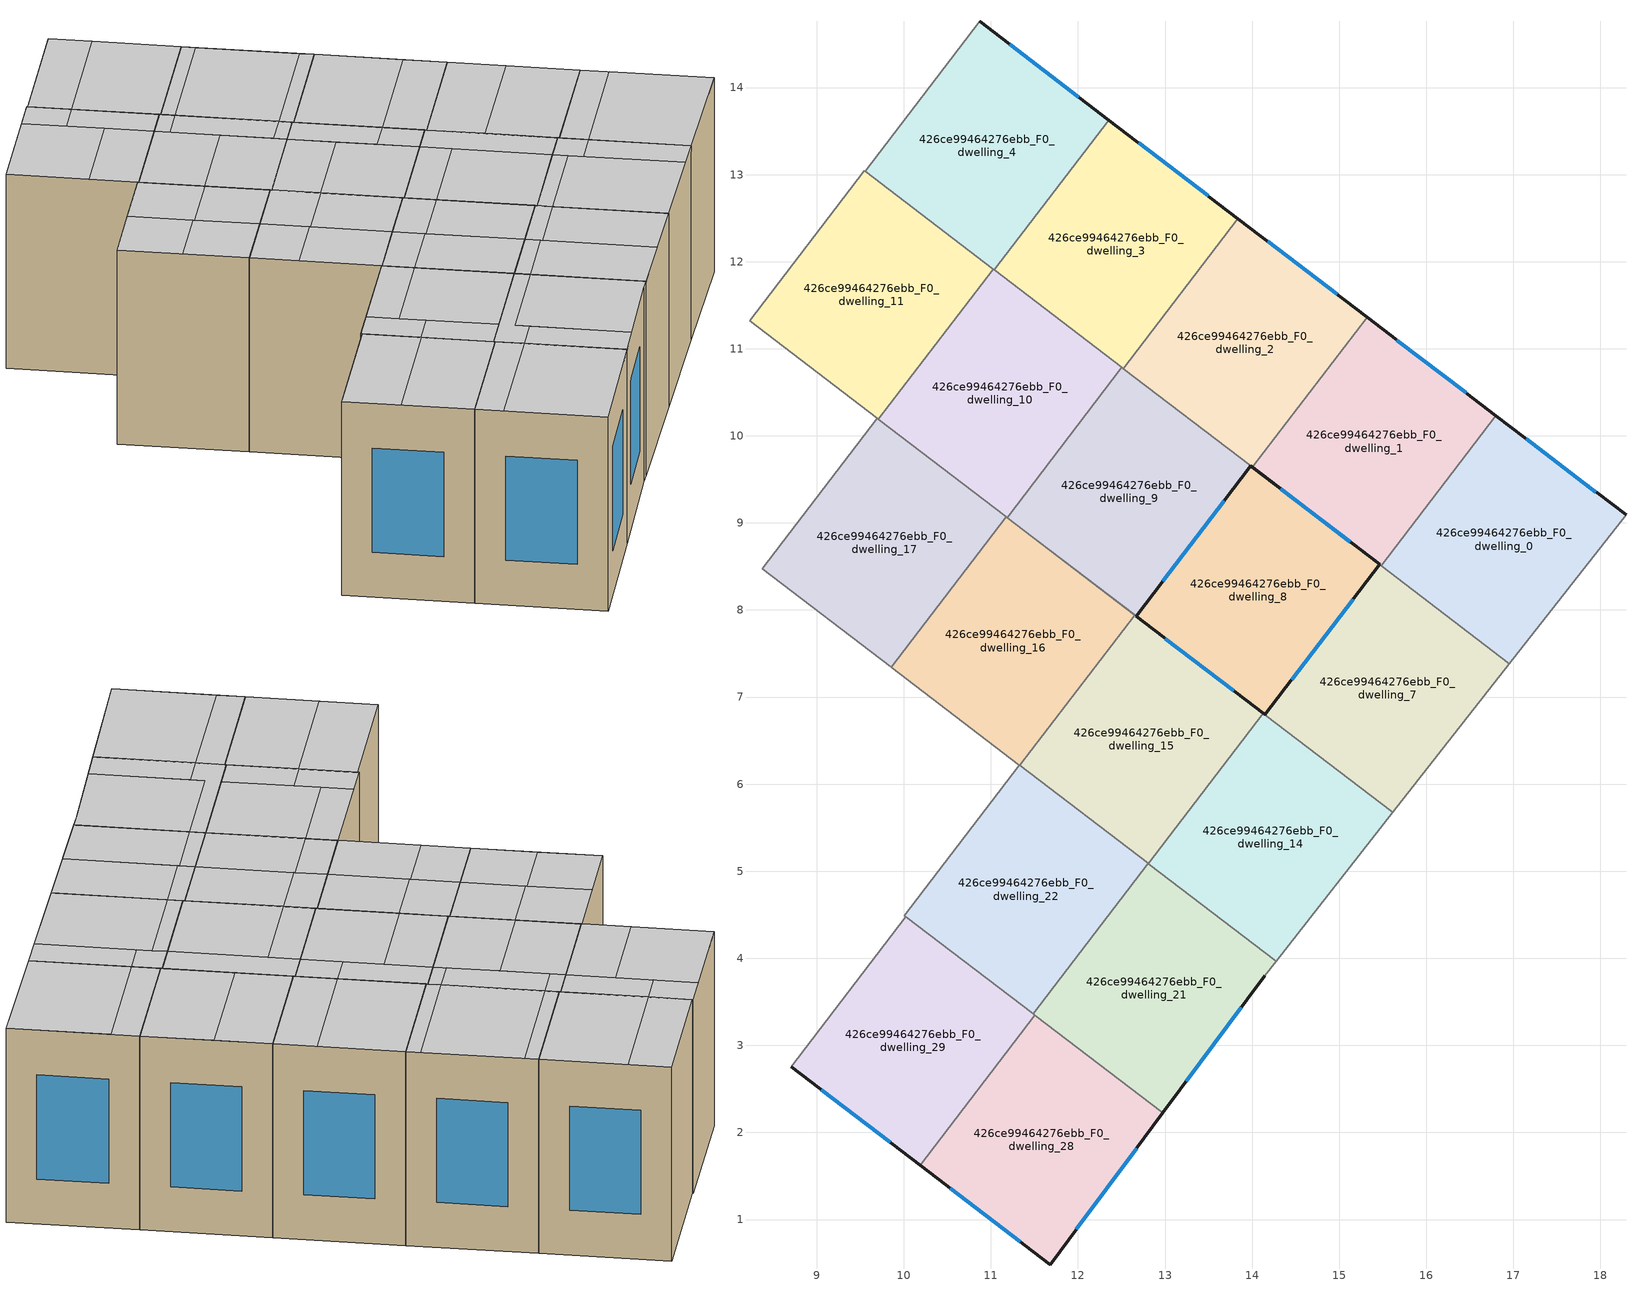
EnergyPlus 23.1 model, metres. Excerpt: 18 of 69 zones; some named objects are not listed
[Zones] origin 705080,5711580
426ce99464276ebb_F0_dwelling_0
 floor ground (EU_floor_Construction): 18.29,9.09 16.96,7.38 15.48,8.51 16.8,10.23 z0
 wall outside (EU_wall_Construction): 18.29,9.09 16.8,10.23 z0:3
 wall adiabatic (EU_wall_Construction): 16.96,7.38 18.29,9.09 z0:3
 wall to 426ce99464276ebb_F0_dwelling_1 (EU_wall_Construction): 16.8,10.23 15.48,8.51 z0:3
 wall to 426ce99464276ebb_F0_dwelling_7 (EU_wall_Construction): 15.48,8.51 16.96,7.38 z0:3
 window (EU_Window_Construction): 17.95,9.35 17.15,9.97 z0.69:2.31
 ceiling to 426ce99464276ebb_F1_dwelling_0 (EU_floor_Construction): 16.96,7.39 18.29,9.09 17.13,9.98 15.81,8.26 z3
 ceiling adiabatic (EU_roof_Construction): 18.29,9.09 16.8,10.23 15.48,8.51 15.81,8.26 17.13,9.98 z3
426ce99464276ebb_F0_dwelling_1
 floor ground (EU_floor_Construction): 16.8,10.23 15.48,8.51 14,9.64 15.32,11.36 z0
 wall outside (EU_wall_Construction): 16.8,10.23 15.32,11.36 / 14,9.64 15.46,8.52 z0:3
 wall to 426ce99464276ebb_F0_dwelling_2 (EU_wall_Construction): 15.32,11.36 14,9.64 z0:3
 wall to 426ce99464276ebb_F0_dwelling_7 (EU_wall_Construction): 15.46,8.52 15.48,8.51 z0:3
 window (EU_Window_Construction): 16.46,10.49 15.66,11.1 / 14.34,9.38 15.13,8.78 z0.69:2.31
 ceiling adiabatic (EU_roof_Construction): 15.48,8.51 16.8,10.23 15.98,10.86 14.66,9.14 z3
 ceiling to 426ce99464276ebb_F1_dwelling_2 (EU_floor_Construction): 14.66,9.14 15.98,10.86 15.32,11.36 14,9.64 z3
426ce99464276ebb_F0_dwelling_10
 floor ground (EU_floor_Construction): 12.51,10.79 11.19,9.06 9.71,10.19 11.03,11.92 z0
 wall to 426ce99464276ebb_F0_dwelling_9 (EU_wall_Construction): 11.19,9.06 12.51,10.79 z0:3
 wall to 426ce99464276ebb_F0_dwelling_11 (EU_wall_Construction): 11.03,11.92 9.71,10.19 z0:3
 wall to 426ce99464276ebb_F0_dwelling_17 (EU_wall_Construction): 9.71,10.19 11.17,9.07 z0:3
 wall to 426ce99464276ebb_F0_dwelling_3 (EU_wall_Construction): 12.51,10.79 11.04,11.91 z0:3
 wall to 426ce99464276ebb_F0_dwelling_16 (EU_wall_Construction): 11.17,9.07 11.19,9.06 z0:3
 wall to 426ce99464276ebb_F0_dwelling_4 (EU_wall_Construction): 11.04,11.91 11.03,11.92 z0:3
 ceiling to 426ce99464276ebb_F1_dwelling_12 (EU_floor_Construction): 11.19,9.06 12.18,10.35 11.43,10.92 10.44,9.63 z3
 ceiling to 426ce99464276ebb_F1_dwelling_13 (EU_floor_Construction): 10.44,9.63 11.43,10.92 10.7,11.48 9.71,10.19 z3
 ceiling to 426ce99464276ebb_F1_dwelling_4 (EU_floor_Construction): 12.03,10.47 12.35,10.9 11.2,11.78 10.87,11.35 z3
 ceiling to 426ce99464276ebb_F1_dwelling_5 (EU_floor_Construction): 10.87,11.35 11.2,11.78 11.04,11.91 11.03,11.92 10.7,11.48 z3
 ceiling to 426ce99464276ebb_F1_dwelling_3 (EU_floor_Construction): 12.18,10.35 12.5,10.78 12.35,10.9 12.03,10.47 z3
426ce99464276ebb_F0_dwelling_11
 floor ground (EU_floor_Construction): 11.03,11.92 9.71,10.19 8.23,11.32 9.55,13.05 z0
 wall to 426ce99464276ebb_F0_dwelling_12 (EU_wall_Construction): 9.55,13.05 8.23,11.32 z0:3
 wall to 426ce99464276ebb_F0_dwelling_18 (EU_wall_Construction): 8.23,11.32 9.7,10.2 z0:3
 wall to 426ce99464276ebb_F0_dwelling_4 (EU_wall_Construction): 11.03,11.92 9.56,13.04 z0:3
 wall to 426ce99464276ebb_F0_dwelling_17 (EU_wall_Construction): 9.7,10.2 9.71,10.19 z0:3
 wall to 426ce99464276ebb_F0_dwelling_5 (EU_wall_Construction): 9.56,13.04 9.55,13.05 z0:3
 ceiling adiabatic (EU_roof_Construction): 9.15,10.62 10.14,11.91 9.22,12.61 8.23,11.32 z3; 10.7,11.48 11.03,11.92 10.05,12.66 9.72,12.23 z3
 ceiling to 426ce99464276ebb_F1_dwelling_13 (EU_floor_Construction): 9.71,10.19 10.7,11.48 10.14,11.91 9.15,10.62 9.7,10.2 z3
 ceiling to 426ce99464276ebb_F1_dwelling_6 (EU_floor_Construction): 9.72,12.23 10.05,12.66 9.55,13.05 9.22,12.61 z3
426ce99464276ebb_F0_dwelling_14
 floor ground (EU_floor_Construction): 15.62,5.68 14.28,3.97 12.81,5.09 14.13,6.81 z0
 wall outside (EU_wall_Construction): 14.15,6.8 14.13,6.81 z0:3
 wall adiabatic (EU_wall_Construction): 14.28,3.97 15.62,5.68 z0:3
 wall to 426ce99464276ebb_F0_dwelling_15 (EU_wall_Construction): 14.13,6.81 12.81,5.09 z0:3
 wall to 426ce99464276ebb_F0_dwelling_21 (EU_wall_Construction): 12.81,5.09 14.28,3.97 z0:3
 wall to 426ce99464276ebb_F0_dwelling_7 (EU_wall_Construction): 15.62,5.68 14.15,6.8 z0:3
 ceiling to 426ce99464276ebb_F1_dwelling_17 (EU_floor_Construction): 14.27,3.97 14.95,4.82 13.65,5.81 12.99,4.95 z3
 ceiling to 426ce99464276ebb_F1_dwelling_9 (EU_floor_Construction): 14.95,4.82 15.62,5.68 14.32,6.66 13.67,5.8 z3
 ceiling adiabatic (EU_roof_Construction): 12.99,4.95 13.65,5.81 13.47,5.95 12.81,5.09 z3
 ceiling to 426ce99464276ebb_F1_dwelling_10 (EU_floor_Construction): 13.67,5.8 14.32,6.66 14.13,6.81 13.47,5.95 z3
426ce99464276ebb_F0_dwelling_15
 floor ground (EU_floor_Construction): 14.13,6.81 12.81,5.09 11.33,6.21 12.65,7.94 z0
 wall outside (EU_wall_Construction): 14.13,6.81 12.67,7.93 z0:3
 wall to 426ce99464276ebb_F0_dwelling_16 (EU_wall_Construction): 12.65,7.94 11.33,6.21 z0:3
 wall to 426ce99464276ebb_F0_dwelling_22 (EU_wall_Construction): 11.33,6.21 12.81,5.09 z0:3
 wall to 426ce99464276ebb_F0_dwelling_8 (EU_wall_Construction): 12.67,7.93 12.65,7.94 z0:3
 window (EU_Window_Construction): 13.79,7.07 13.01,7.67 z0.69:2.31
 ceiling adiabatic (EU_roof_Construction): 12.81,5.09 13.47,5.95 12.36,6.8 11.7,5.94 z3; 12.37,6.79 13.03,7.65 12.65,7.94 11.99,7.08 12.36,6.8 z3
 ceiling to 426ce99464276ebb_F1_dwelling_10 (EU_floor_Construction): 13.47,5.95 14.13,6.81 13.03,7.65 12.37,6.79 z3
 ceiling to 426ce99464276ebb_F1_dwelling_19 (EU_floor_Construction): 11.7,5.94 12.36,6.8 11.99,7.08 11.33,6.22 z3
426ce99464276ebb_F0_dwelling_16
 floor ground (EU_floor_Construction): 12.65,7.94 11.33,6.21 9.85,7.34 11.17,9.07 z0
 wall to 426ce99464276ebb_F0_dwelling_17 (EU_wall_Construction): 11.17,9.07 9.85,7.34 z0:3
 wall to 426ce99464276ebb_F0_dwelling_23 (EU_wall_Construction): 9.85,7.34 11.33,6.22 z0:3
 wall to 426ce99464276ebb_F0_dwelling_9 (EU_wall_Construction): 12.65,7.94 11.19,9.06 z0:3
 ceiling to 426ce99464276ebb_F1_dwelling_20 (EU_floor_Construction): 10.4,6.92 11.06,7.79 10.51,8.21 9.85,7.34 z3
 ceiling to 426ce99464276ebb_F1_dwelling_19 (EU_floor_Construction): 11.33,6.22 11.99,7.08 11.06,7.79 10.4,6.92 z3
 ceiling to 426ce99464276ebb_F1_dwelling_12 (EU_floor_Construction): 11.08,7.78 11.74,8.64 11.17,9.07 10.51,8.21 z3
 ceiling to 426ce99464276ebb_F1_dwelling_11 (EU_floor_Construction): 11.99,7.08 12.65,7.94 11.74,8.64 11.08,7.78 z3
426ce99464276ebb_F0_dwelling_17
 floor ground (EU_floor_Construction): 11.17,9.07 9.85,7.34 8.38,8.47 9.7,10.2 z0
 wall to 426ce99464276ebb_F0_dwelling_18 (EU_wall_Construction): 9.7,10.2 8.38,8.47 z0:3
 wall to 426ce99464276ebb_F0_dwelling_24 (EU_wall_Construction): 8.38,8.47 9.85,7.35 z0:3
 ceiling to 426ce99464276ebb_F1_dwelling_13 (EU_floor_Construction): 9.78,8.77 10.44,9.63 9.7,10.2 9.04,9.34 9.77,8.78 z3
 ceiling to 426ce99464276ebb_F1_dwelling_12 (EU_floor_Construction): 10.51,8.21 11.17,9.07 10.44,9.63 9.78,8.77 z3
 ceiling to 426ce99464276ebb_F1_dwelling_20 (EU_floor_Construction): 9.85,7.34 10.51,8.21 9.77,8.78 9.11,7.91 z3
 ceiling to 426ce99464276ebb_F1_dwelling_21 (EU_floor_Construction): 9.11,7.91 9.77,8.78 9.04,9.34 8.38,8.47 z3
426ce99464276ebb_F0_dwelling_2
 floor ground (EU_floor_Construction): 15.32,11.36 14,9.64 12.52,10.77 13.84,12.49 z0
 wall outside (EU_wall_Construction): 15.32,11.36 13.84,12.49 / 13.98,9.65 14,9.64 z0:3
 wall to 426ce99464276ebb_F0_dwelling_3 (EU_wall_Construction): 13.84,12.49 12.52,10.77 z0:3
 wall to 426ce99464276ebb_F0_dwelling_9 (EU_wall_Construction): 12.52,10.77 13.98,9.65 z0:3
 window (EU_Window_Construction): 14.98,11.62 14.18,12.23 z0.69:2.31
 ceiling to 426ce99464276ebb_F1_dwelling_3 (EU_floor_Construction): 13.51,10.02 14.82,11.74 13.84,12.49 12.52,10.77 z3
 ceiling to 426ce99464276ebb_F1_dwelling_2 (EU_floor_Construction): 14,9.64 15.32,11.36 14.82,11.74 13.51,10.02 z3
426ce99464276ebb_F0_dwelling_21
 floor ground (EU_floor_Construction): 14.28,3.97 14.15,3.8 12.97,2.22 11.48,3.36 12.81,5.09 z0
 wall outside (EU_wall_Construction): 12.97,2.22 14.15,3.8 z0:3
 wall adiabatic (EU_wall_Construction): 14.15,3.8 14.28,3.97 z0:3
 wall to 426ce99464276ebb_F0_dwelling_22 (EU_wall_Construction): 12.81,5.09 11.48,3.36 z0:3
 wall to 426ce99464276ebb_F0_dwelling_28 (EU_wall_Construction): 11.5,3.35 12.97,2.22 z0:3
 wall to 426ce99464276ebb_F0_dwelling_29 (EU_wall_Construction): 11.49,3.36 11.5,3.35 z0:3
 window (EU_Window_Construction): 13.25,2.59 13.87,3.44 z0.69:2.31
 ceiling to 426ce99464276ebb_F1_dwelling_17 (EU_floor_Construction): 13.3,2.66 14.15,3.8 14.27,3.97 12.99,4.95 12,3.65 z3
 ceiling to 426ce99464276ebb_F1_dwelling_25 (EU_floor_Construction): 12.97,2.22 13.3,2.66 12.16,3.53 11.83,3.1 z3
 ceiling adiabatic (EU_roof_Construction): 12.16,3.53 12,3.65 12.99,4.95 12.81,5.09 11.48,3.36 11.83,3.1 z3
426ce99464276ebb_F0_dwelling_22
 floor ground (EU_floor_Construction): 12.81,5.09 11.48,3.36 10.01,4.49 11.33,6.22 z0
 wall to 426ce99464276ebb_F0_dwelling_23 (EU_wall_Construction): 11.33,6.22 10.01,4.49 z0:3
 wall to 426ce99464276ebb_F0_dwelling_29 (EU_wall_Construction): 10.02,4.48 11.48,3.36 z0:3
 wall to 426ce99464276ebb_F0_dwelling_30 (EU_wall_Construction): 10.01,4.49 10.02,4.48 z0:3
 ceiling adiabatic (EU_roof_Construction): 11.48,3.36 11.82,3.79 11.01,4.41 10.68,3.98 z3; 11.82,3.79 12.81,5.09 11.7,5.94 10.7,4.64 z3
 ceiling to 426ce99464276ebb_F1_dwelling_19 (EU_floor_Construction): 10.7,4.64 11.7,5.94 11.33,6.22 10.34,4.92 z3
 ceiling to 426ce99464276ebb_F1_dwelling_27 (EU_floor_Construction): 10.68,3.98 11.01,4.41 10.34,4.92 10.01,4.49 z3
426ce99464276ebb_F0_dwelling_28
 floor ground (EU_floor_Construction): 12.97,2.22 11.68,0.48 10.19,1.62 11.5,3.35 z0
 wall outside (EU_wall_Construction): 10.19,1.62 11.68,0.48 12.97,2.22 z0:3
 wall to 426ce99464276ebb_F0_dwelling_29 (EU_wall_Construction): 11.5,3.35 10.19,1.62 z0:3
 window (EU_Window_Construction): 11.98,0.89 12.67,1.82 / 10.53,1.36 11.34,0.75 z0.69:2.31
 ceiling to 426ce99464276ebb_F1_dwelling_25 (EU_floor_Construction): 11.68,0.48 12.97,2.22 11.83,3.1 10.52,1.37 z3
 ceiling to 426ce99464276ebb_F1_dwelling_26 (EU_floor_Construction): 10.52,1.37 11.83,3.1 11.5,3.35 10.19,1.62 z3
426ce99464276ebb_F0_dwelling_29
 floor ground (EU_floor_Construction): 11.5,3.35 10.19,1.62 8.71,2.75 10.02,4.48 z0
 wall outside (EU_wall_Construction): 8.71,2.75 10.19,1.62 z0:3
 wall to 426ce99464276ebb_F0_dwelling_30 (EU_wall_Construction): 10.02,4.48 8.71,2.75 z0:3
 window (EU_Window_Construction): 9.05,2.49 9.85,1.89 z0.69:2.31
 ceiling to 426ce99464276ebb_F1_dwelling_27 (EU_floor_Construction): 9.36,2.25 10.68,3.98 10.02,4.48 8.71,2.76 z3
 ceiling to 426ce99464276ebb_F1_dwelling_26 (EU_floor_Construction): 10.19,1.62 11.5,3.35 10.68,3.98 9.36,2.25 z3
426ce99464276ebb_F0_dwelling_3
 floor ground (EU_floor_Construction): 13.84,12.49 12.52,10.77 11.04,11.91 12.35,13.63 z0
 wall outside (EU_wall_Construction): 13.84,12.49 12.35,13.63 z0:3
 wall to 426ce99464276ebb_F0_dwelling_4 (EU_wall_Construction): 12.35,13.63 11.04,11.91 z0:3
 wall to 426ce99464276ebb_F0_dwelling_9 (EU_wall_Construction): 12.5,10.78 12.52,10.77 z0:3
 window (EU_Window_Construction): 13.49,12.76 12.7,13.36 z0.69:2.31
 ceiling adiabatic (EU_roof_Construction): 12.35,10.9 13.67,12.62 12.52,13.5 11.2,11.78 z3
 ceiling to 426ce99464276ebb_F1_dwelling_3 (EU_floor_Construction): 12.52,10.77 13.84,12.49 13.67,12.62 12.35,10.9 z3
 ceiling to 426ce99464276ebb_F1_dwelling_5 (EU_floor_Construction): 11.2,11.78 12.52,13.5 12.35,13.63 11.04,11.91 z3
426ce99464276ebb_F0_dwelling_4
 floor ground (EU_floor_Construction): 12.35,13.63 11.04,11.91 9.56,13.04 10.87,14.76 z0
 wall outside (EU_wall_Construction): 12.35,13.63 10.87,14.76 z0:3
 wall to 426ce99464276ebb_F0_dwelling_5 (EU_wall_Construction): 10.87,14.76 9.56,13.04 z0:3
 window (EU_Window_Construction): 12.01,13.89 11.21,14.5 z0.69:2.31
 ceiling adiabatic (EU_roof_Construction): 11.04,11.91 12.35,13.63 11.36,14.38 10.05,12.66 z3
 ceiling to 426ce99464276ebb_F1_dwelling_6 (EU_floor_Construction): 10.05,12.66 11.36,14.38 10.87,14.76 9.56,13.04 z3
426ce99464276ebb_F0_dwelling_7
 floor ground (EU_floor_Construction): 16.96,7.38 15.62,5.68 14.15,6.8 15.46,8.52 z0
 wall outside (EU_wall_Construction): 15.46,8.52 14.15,6.8 z0:3
 wall adiabatic (EU_wall_Construction): 15.62,5.68 16.96,7.38 z0:3
 window (EU_Window_Construction): 15.16,8.12 14.45,7.2 z0.69:2.31
 ceiling adiabatic (EU_roof_Construction): 15.62,5.68 16.62,6.96 15.31,7.96 14.32,6.66 z3
 ceiling to 426ce99464276ebb_F1_dwelling_0 (EU_floor_Construction): 16.62,6.96 16.96,7.39 15.81,8.26 15.48,7.83 z3
 ceiling to 426ce99464276ebb_F1_dwelling_10 (EU_floor_Construction): 14.32,6.66 15.31,7.96 15.14,8.09 14.15,6.8 z3
 ceiling to 426ce99464276ebb_F1_dwelling_1 (EU_floor_Construction): 15.48,7.83 15.81,8.26 15.46,8.52 15.14,8.09 z3
426ce99464276ebb_F0_dwelling_8
 floor ground (EU_floor_Construction): 15.46,8.52 14.15,6.8 11.53,8.8 12.67,7.93 13.98,9.65 z0
 wall outside (EU_wall_Construction): 14.13,6.81 14.15,6.8 15.46,8.52 13.98,9.65 12.67,7.93 14.13,6.81 z0:3
 wall to 426ce99464276ebb_F0_dwelling_9 (EU_wall_Construction): 12.67,7.93 12.65,7.94 z0:3
 wall adiabatic (EU_wall_Construction): 12.65,7.94 11.53,8.8 12.65,7.94 z0:3
 window (EU_Window_Construction): 14.45,7.2 15.16,8.12 / 15.12,8.79 14.33,9.39 / 13.68,9.26 12.97,8.33 / 13.01,7.67 13.79,7.07 z0.69:2.31
 ceiling to 426ce99464276ebb_F1_dwelling_10 (EU_floor_Construction): 14.15,6.8 15.14,8.09 14.02,8.95 13.03,7.65 z3
 ceiling to 426ce99464276ebb_F1_dwelling_11 (EU_floor_Construction): 13.03,7.65 14.02,8.95 13.66,9.22 12.67,7.93 11.98,8.46 z3
 ceiling adiabatic (EU_roof_Construction): 15.14,8.09 15.46,8.52 13.98,9.65 13.66,9.22 z3
426ce99464276ebb_F0_dwelling_9
 floor ground (EU_floor_Construction): 13.98,9.65 12.67,7.93 11.19,9.06 12.51,10.79 z0
 wall outside (EU_wall_Construction): 12.67,7.93 13.98,9.65 z0:3
 window (EU_Window_Construction): 12.97,8.33 13.68,9.26 z0.69:2.31
 ceiling to 426ce99464276ebb_F1_dwelling_11 (EU_floor_Construction): 12.67,7.93 13.66,9.22 12.72,9.93 11.74,8.64 z3
 ceiling to 426ce99464276ebb_F1_dwelling_12 (EU_floor_Construction): 11.74,8.64 12.72,9.93 12.18,10.35 11.19,9.06 z3
 ceiling to 426ce99464276ebb_F1_dwelling_3 (EU_floor_Construction): 13.18,9.59 13.51,10.02 12.51,10.79 12.18,10.35 z3
 ceiling to 426ce99464276ebb_F1_dwelling_2 (EU_floor_Construction): 13.66,9.22 13.98,9.65 13.51,10.02 13.18,9.59 z3
[Building]
EU S2 Campaign: North Axis=0; Terrain=City; Solar Distribution=FullExterior
[Site:Location]
London: Latitude=51.5; Longitude=-0.5; Time Zone=0; Elevation=25
[SizingPeriod:WeatherFileDays]
AnnualSizingPeriod: Begin Month=1; Begin Day of Month=1; End Month=12; End Day of Month=31; Day of Week for Start Day=Monday; Use Weather File Daylight Saving Period=No; Use Weather File Rain and Snow Indicators=No
[MATERIAL]
EU_InternalMass_Material: Roughness=MediumRough; Thickness=0.1; Conductivity=1; Density=1800; Specific Heat=900; Thermal Absorptance=0.9; Solar Absorptance=0.7; Visible Absorptance=0.7
[MATERIAL:NOMASS] Roughness=MediumRough; Thermal Absorptance=0.9; Solar Absorptance=0.7; Visible Absorptance=0.7
Name | Thermal Resistance
EU_wall_NoMass | 0.635353
EU_roof_NoMass | 0.675062
EU_floor_NoMass | 1.96382
[WINDOWMATERIAL:SIMPLEGLAZINGSYSTEM]
EU_Window_SimpleGlazing: UFactor=2.96269; Solar Heat Gain Coefficient=0.76; Visible Transmittance=0.76
[CONSTRUCTION]
EU_wall_Construction: EU_wall_NoMass
EU_roof_Construction: EU_roof_NoMass
EU_floor_Construction: EU_floor_NoMass
EU_InternalMass_Construction: EU_InternalMass_Material
EU_Window_Construction: EU_Window_SimpleGlazing
[ZONE] Type=1; Multiplier=1; Ceiling Height=autocalculate; Floor Area=autocalculate; Part of Total Floor Area=Yes
Name | Volume
426ce99464276ebb_F0_dwelling_0; 426ce99464276ebb_F0_dwelling_14 | 12.1282
426ce99464276ebb_F0_dwelling_1 | 12.1201
426ce99464276ebb_F0_dwelling_10; 426ce99464276ebb_F0_dwelling_16 | 12.1223
426ce99464276ebb_F0_dwelling_11; 426ce99464276ebb_F0_dwelling_2 | 12.126
426ce99464276ebb_F0_dwelling_15; 426ce99464276ebb_F0_dwelling_29 | 12.1187
426ce99464276ebb_F0_dwelling_17 | 12.1238
426ce99464276ebb_F0_dwelling_21 | 12.1252
426ce99464276ebb_F0_dwelling_22 | 12.1318
426ce99464276ebb_F0_dwelling_28 | 12.1296
426ce99464276ebb_F0_dwelling_3 | 12.1274
426ce99464276ebb_F0_dwelling_4 | 12.1216
426ce99464276ebb_F0_dwelling_7 | 12.1245
426ce99464276ebb_F0_dwelling_8 | 12.1289
426ce99464276ebb_F0_dwelling_9 | 12.1194
[INTERNALMASS] Construction=EU_InternalMass_Construction
Name | Zone or ZoneList | Surface Area
426ce99464276ebb_F0_dwelling_0_EU_InternalMass | 426ce99464276ebb_F0_dwelling_0 | 4.04239
426ce99464276ebb_F0_dwelling_1_EU_InternalMass | 426ce99464276ebb_F0_dwelling_1 | 4.04008
426ce99464276ebb_F0_dwelling_2_EU_InternalMass | 426ce99464276ebb_F0_dwelling_2 | 4.04201
426ce99464276ebb_F0_dwelling_3_EU_InternalMass | 426ce99464276ebb_F0_dwelling_3 | 4.04222
426ce99464276ebb_F0_dwelling_4_EU_InternalMass | 426ce99464276ebb_F0_dwelling_4 | 4.04071
426ce99464276ebb_F0_dwelling_7_EU_InternalMass | 426ce99464276ebb_F0_dwelling_7 | 4.04143
426ce99464276ebb_F0_dwelling_8_EU_InternalMass | 426ce99464276ebb_F0_dwelling_8 | 4.04262
426ce99464276ebb_F0_dwelling_9_EU_InternalMass | 426ce99464276ebb_F0_dwelling_9 | 4.04113
426ce99464276ebb_F0_dwelling_10_EU_InternalMass | 426ce99464276ebb_F0_dwelling_10 | 4.04083
426ce99464276ebb_F0_dwelling_11_EU_InternalMass | 426ce99464276ebb_F0_dwelling_11 | 4.04226
426ce99464276ebb_F0_dwelling_14_EU_InternalMass | 426ce99464276ebb_F0_dwelling_14 | 4.04196
426ce99464276ebb_F0_dwelling_15_EU_InternalMass | 426ce99464276ebb_F0_dwelling_15 | 4.03974
426ce99464276ebb_F0_dwelling_16_EU_InternalMass | 426ce99464276ebb_F0_dwelling_16 | 4.04106
426ce99464276ebb_F0_dwelling_17_EU_InternalMass | 426ce99464276ebb_F0_dwelling_17 | 4.04114
426ce99464276ebb_F0_dwelling_21_EU_InternalMass | 426ce99464276ebb_F0_dwelling_21 | 4.0419
426ce99464276ebb_F0_dwelling_22_EU_InternalMass | 426ce99464276ebb_F0_dwelling_22 | 4.04396
426ce99464276ebb_F0_dwelling_28_EU_InternalMass | 426ce99464276ebb_F0_dwelling_28 | 4.04265
426ce99464276ebb_F0_dwelling_29_EU_InternalMass | 426ce99464276ebb_F0_dwelling_29 | 4.04016
[OTHEREQUIPMENT] Fuel Type=Electricity; Design Level Calculation Method=Watts/Area; Power per Zone Floor Area=1; Fraction Latent=0; Fraction Radiant=0; Fraction Lost=0; Carbon Dioxide Generation Rate=0; EndUse Subcategory=EU_Step8_InternalGains
Name | Zone or ZoneList or Space or SpaceList | Schedule
EU_Step8_InternalGain_426ce99464276ebb_F0_dwelling_0_f000 | 426ce99464276ebb_F0_dwelling_0 | EU_Step8_GainSchedule_426ce99464276ebb_F0_dwelling_0_f000
EU_Step8_InternalGain_426ce99464276ebb_F0_dwelling_1_f000 | 426ce99464276ebb_F0_dwelling_1 | EU_Step8_GainSchedule_426ce99464276ebb_F0_dwelling_1_f000
EU_Step8_InternalGain_426ce99464276ebb_F0_dwelling_2_f000 | 426ce99464276ebb_F0_dwelling_2 | EU_Step8_GainSchedule_426ce99464276ebb_F0_dwelling_2_f000
EU_Step8_InternalGain_426ce99464276ebb_F0_dwelling_3_f000 | 426ce99464276ebb_F0_dwelling_3 | EU_Step8_GainSchedule_426ce99464276ebb_F0_dwelling_3_f000
EU_Step8_InternalGain_426ce99464276ebb_F0_dwelling_4_f000 | 426ce99464276ebb_F0_dwelling_4 | EU_Step8_GainSchedule_426ce99464276ebb_F0_dwelling_4_f000
EU_Step8_InternalGain_426ce99464276ebb_F0_dwelling_7_f000 | 426ce99464276ebb_F0_dwelling_7 | EU_Step8_GainSchedule_426ce99464276ebb_F0_dwelling_7_f000
EU_Step8_InternalGain_426ce99464276ebb_F0_dwelling_8_f000 | 426ce99464276ebb_F0_dwelling_8 | EU_Step8_GainSchedule_426ce99464276ebb_F0_dwelling_8_f000
EU_Step8_InternalGain_426ce99464276ebb_F0_dwelling_9_f000 | 426ce99464276ebb_F0_dwelling_9 | EU_Step8_GainSchedule_426ce99464276ebb_F0_dwelling_9_f000
EU_Step8_InternalGain_426ce99464276ebb_F0_dwelling_10_f000 | 426ce99464276ebb_F0_dwelling_10 | EU_Step8_GainSchedule_426ce99464276ebb_F0_dwelling_10_f000
EU_Step8_InternalGain_426ce99464276ebb_F0_dwelling_11_f000 | 426ce99464276ebb_F0_dwelling_11 | EU_Step8_GainSchedule_426ce99464276ebb_F0_dwelling_11_f000
EU_Step8_InternalGain_426ce99464276ebb_F0_dwelling_14_f000 | 426ce99464276ebb_F0_dwelling_14 | EU_Step8_GainSchedule_426ce99464276ebb_F0_dwelling_14_f000
EU_Step8_InternalGain_426ce99464276ebb_F0_dwelling_15_f000 | 426ce99464276ebb_F0_dwelling_15 | EU_Step8_GainSchedule_426ce99464276ebb_F0_dwelling_15_f000
EU_Step8_InternalGain_426ce99464276ebb_F0_dwelling_16_f000 | 426ce99464276ebb_F0_dwelling_16 | EU_Step8_GainSchedule_426ce99464276ebb_F0_dwelling_16_f000
EU_Step8_InternalGain_426ce99464276ebb_F0_dwelling_17_f000 | 426ce99464276ebb_F0_dwelling_17 | EU_Step8_GainSchedule_426ce99464276ebb_F0_dwelling_17_f000
EU_Step8_InternalGain_426ce99464276ebb_F0_dwelling_21_f000 | 426ce99464276ebb_F0_dwelling_21 | EU_Step8_GainSchedule_426ce99464276ebb_F0_dwelling_21_f000
EU_Step8_InternalGain_426ce99464276ebb_F0_dwelling_22_f000 | 426ce99464276ebb_F0_dwelling_22 | EU_Step8_GainSchedule_426ce99464276ebb_F0_dwelling_22_f000
EU_Step8_InternalGain_426ce99464276ebb_F0_dwelling_28_f000 | 426ce99464276ebb_F0_dwelling_28 | EU_Step8_GainSchedule_426ce99464276ebb_F0_dwelling_28_f000
EU_Step8_InternalGain_426ce99464276ebb_F0_dwelling_29_f000 | 426ce99464276ebb_F0_dwelling_29 | EU_Step8_GainSchedule_426ce99464276ebb_F0_dwelling_29_f000
[ZONEVENTILATION:DESIGNFLOWRATE] Schedule=EU_AlwaysOn; Design Flow Rate Calculation Method=AirChanges/Hour; Air Changes per Hour=0.555504; Ventilation Type=Natural; Fan Pressure Rise=0; Fan Total Efficiency=1; Constant Term Coefficient=1; Temperature Term Coefficient=0; Velocity Term Coefficient=0; Velocity Squared Term Coefficient=0; Minimum Indoor Temperature=-100; Maximum Indoor Temperature=100; Delta Temperature=-100; Minimum Outdoor Temperature=-100; Maximum Outdoor Temperature=100; Maximum Wind Speed=40
Name | Zone or ZoneList or Space or SpaceList
EU_ConstantAir_426ce99464276ebb_F0_dwelling_0 | 426ce99464276ebb_F0_dwelling_0
EU_ConstantAir_426ce99464276ebb_F0_dwelling_1 | 426ce99464276ebb_F0_dwelling_1
EU_ConstantAir_426ce99464276ebb_F0_dwelling_2 | 426ce99464276ebb_F0_dwelling_2
EU_ConstantAir_426ce99464276ebb_F0_dwelling_3 | 426ce99464276ebb_F0_dwelling_3
EU_ConstantAir_426ce99464276ebb_F0_dwelling_4 | 426ce99464276ebb_F0_dwelling_4
EU_ConstantAir_426ce99464276ebb_F0_dwelling_7 | 426ce99464276ebb_F0_dwelling_7
EU_ConstantAir_426ce99464276ebb_F0_dwelling_8 | 426ce99464276ebb_F0_dwelling_8
EU_ConstantAir_426ce99464276ebb_F0_dwelling_9 | 426ce99464276ebb_F0_dwelling_9
EU_ConstantAir_426ce99464276ebb_F0_dwelling_10 | 426ce99464276ebb_F0_dwelling_10
EU_ConstantAir_426ce99464276ebb_F0_dwelling_11 | 426ce99464276ebb_F0_dwelling_11
EU_ConstantAir_426ce99464276ebb_F0_dwelling_14 | 426ce99464276ebb_F0_dwelling_14
EU_ConstantAir_426ce99464276ebb_F0_dwelling_15 | 426ce99464276ebb_F0_dwelling_15
EU_ConstantAir_426ce99464276ebb_F0_dwelling_16 | 426ce99464276ebb_F0_dwelling_16
EU_ConstantAir_426ce99464276ebb_F0_dwelling_17 | 426ce99464276ebb_F0_dwelling_17
EU_ConstantAir_426ce99464276ebb_F0_dwelling_21 | 426ce99464276ebb_F0_dwelling_21
EU_ConstantAir_426ce99464276ebb_F0_dwelling_22 | 426ce99464276ebb_F0_dwelling_22
EU_ConstantAir_426ce99464276ebb_F0_dwelling_28 | 426ce99464276ebb_F0_dwelling_28
EU_ConstantAir_426ce99464276ebb_F0_dwelling_29 | 426ce99464276ebb_F0_dwelling_29
[HVACTEMPLATE:ZONE:IDEALLOADSAIRSYSTEM] System Availability Schedule=EU_AlwaysOn; Maximum Heating Supply Air Temperature=50; Minimum Cooling Supply Air Temperature=13; Maximum Heating Supply Air Humidity Ratio=0.0156; Minimum Cooling Supply Air Humidity Ratio=0.0077; Heating Limit=NoLimit; Cooling Limit=NoLimit; Heating Availability Schedule=EU_AlwaysOn; Cooling Availability Schedule=EU_CoolingOff; Dehumidification Control Type=ConstantSensibleHeatRatio; Cooling Sensible Heat Ratio=0.7; Dehumidification Setpoint=60; Humidification Control Type=None; Humidification Setpoint=30; Outdoor Air Method=None; Outdoor Air Flow Rate per Person=0.00944; Outdoor Air Flow Rate per Zone Floor Area=0; Outdoor Air Flow Rate per Zone=0; Demand Controlled Ventilation Type=None; Outdoor Air Economizer Type=NoEconomizer; Heat Recovery Type=None; Sensible Heat Recovery Effectiveness=0.7; Latent Heat Recovery Effectiveness=0.65
Name | Template Thermostat
426ce99464276ebb_F0_dwelling_0 | EU_HeatOnly_426ce99464276ebb_F0_dwelling_0
426ce99464276ebb_F0_dwelling_1 | EU_HeatOnly_426ce99464276ebb_F0_dwelling_1
426ce99464276ebb_F0_dwelling_2 | EU_HeatOnly_426ce99464276ebb_F0_dwelling_2
426ce99464276ebb_F0_dwelling_3 | EU_HeatOnly_426ce99464276ebb_F0_dwelling_3
426ce99464276ebb_F0_dwelling_4 | EU_HeatOnly_426ce99464276ebb_F0_dwelling_4
426ce99464276ebb_F0_dwelling_7 | EU_HeatOnly_426ce99464276ebb_F0_dwelling_7
426ce99464276ebb_F0_dwelling_8 | EU_HeatOnly_426ce99464276ebb_F0_dwelling_8
426ce99464276ebb_F0_dwelling_9 | EU_HeatOnly_426ce99464276ebb_F0_dwelling_9
426ce99464276ebb_F0_dwelling_10 | EU_HeatOnly_426ce99464276ebb_F0_dwelling_10
426ce99464276ebb_F0_dwelling_11 | EU_HeatOnly_426ce99464276ebb_F0_dwelling_11
426ce99464276ebb_F0_dwelling_14 | EU_HeatOnly_426ce99464276ebb_F0_dwelling_14
426ce99464276ebb_F0_dwelling_15 | EU_HeatOnly_426ce99464276ebb_F0_dwelling_15
426ce99464276ebb_F0_dwelling_16 | EU_HeatOnly_426ce99464276ebb_F0_dwelling_16
426ce99464276ebb_F0_dwelling_17 | EU_HeatOnly_426ce99464276ebb_F0_dwelling_17
426ce99464276ebb_F0_dwelling_21 | EU_HeatOnly_426ce99464276ebb_F0_dwelling_21
426ce99464276ebb_F0_dwelling_22 | EU_HeatOnly_426ce99464276ebb_F0_dwelling_22
426ce99464276ebb_F0_dwelling_28 | EU_HeatOnly_426ce99464276ebb_F0_dwelling_28
426ce99464276ebb_F0_dwelling_29 | EU_HeatOnly_426ce99464276ebb_F0_dwelling_29
[SIZING:ZONE] Zone Cooling Design Supply Air Temperature Input Method=SupplyAirTemperature; Zone Cooling Design Supply Air Temperature=13; Zone Heating Design Supply Air Temperature Input Method=SupplyAirTemperature; Zone Heating Design Supply Air Temperature=50; Zone Cooling Design Supply Air Humidity Ratio=0.008; Zone Heating Design Supply Air Humidity Ratio=0.008; Cooling Design Air Flow Method=DesignDay; Cooling Design Air Flow Rate=0; Cooling Minimum Air Flow per Zone Floor Area=0.000762; Cooling Minimum Air Flow=0; Cooling Minimum Air Flow Fraction=0.2; Heating Design Air Flow Method=DesignDay; Heating Design Air Flow Rate=0; Heating Maximum Air Flow per Zone Floor Area=0.002032; Heating Maximum Air Flow=0.141576; Heating Maximum Air Flow Fraction=0.3; Account for Dedicated Outdoor Air System=No; Dedicated Outdoor Air System Control Strategy=NeutralSupplyAir; Dedicated Outdoor Air Low Setpoint Temperature for Design=autosize; Dedicated Outdoor Air High Setpoint Temperature for Design=autosize; Zone Load Sizing Method=Sensible Load Only No Latent Load; Zone Latent Cooling Design Supply Air Humidity Ratio Input Method=HumidityRatioDifference; Zone Cooling Design Supply Air Humidity Ratio Difference=0.005; Zone Latent Heating Design Supply Air Humidity Ratio Input Method=HumidityRatioDifference; Zone Humidification Design Supply Air Humidity Ratio Difference=0.005
426ce99464276ebb_F0_dwelling_0; 426ce99464276ebb_F0_dwelling_1; 426ce99464276ebb_F0_dwelling_2; 426ce99464276ebb_F0_dwelling_3; 426ce99464276ebb_F0_dwelling_4; 426ce99464276ebb_F0_dwelling_7; 426ce99464276ebb_F0_dwelling_8; 426ce99464276ebb_F0_dwelling_9; 426ce99464276ebb_F0_dwelling_10; 426ce99464276ebb_F0_dwelling_11; 426ce99464276ebb_F0_dwelling_14; 426ce99464276ebb_F0_dwelling_15; 426ce99464276ebb_F0_dwelling_16; 426ce99464276ebb_F0_dwelling_17; 426ce99464276ebb_F0_dwelling_21; 426ce99464276ebb_F0_dwelling_22; 426ce99464276ebb_F0_dwelling_28; 426ce99464276ebb_F0_dwelling_29
[SCHEDULE:CONSTANT]
Name | Hourly Value
EU_AlwaysOn | 1
EU_CoolingOff | 0
[SCHEDULE:FILE] Column Number=1; Rows to Skip at Top=0; Number of Hours of Data=8760; Column Separator=Comma; Interpolate to Timestep=No; Minutes per Item=60; Adjust Schedule for Daylight Savings=Yes
Name | File
EU_Step8_GainSchedule_426ce99464276ebb_F0_dwelling_0_f000 | ../../schedules/426ce99464276ebb/426ce99464276ebb_F0_dwelling_0_f000_gain.csv
EU_Step8_GainSchedule_426ce99464276ebb_F0_dwelling_1_f000 | ../../schedules/426ce99464276ebb/426ce99464276ebb_F0_dwelling_1_f000_gain.csv
EU_Step8_GainSchedule_426ce99464276ebb_F0_dwelling_2_f000 | ../../schedules/426ce99464276ebb/426ce99464276ebb_F0_dwelling_2_f000_gain.csv
EU_Step8_GainSchedule_426ce99464276ebb_F0_dwelling_3_f000 | ../../schedules/426ce99464276ebb/426ce99464276ebb_F0_dwelling_3_f000_gain.csv
EU_Step8_GainSchedule_426ce99464276ebb_F0_dwelling_4_f000 | ../../schedules/426ce99464276ebb/426ce99464276ebb_F0_dwelling_4_f000_gain.csv
EU_Step8_GainSchedule_426ce99464276ebb_F0_dwelling_7_f000 | ../../schedules/426ce99464276ebb/426ce99464276ebb_F0_dwelling_7_f000_gain.csv
EU_Step8_GainSchedule_426ce99464276ebb_F0_dwelling_8_f000 | ../../schedules/426ce99464276ebb/426ce99464276ebb_F0_dwelling_8_f000_gain.csv
EU_Step8_GainSchedule_426ce99464276ebb_F0_dwelling_9_f000 | ../../schedules/426ce99464276ebb/426ce99464276ebb_F0_dwelling_9_f000_gain.csv
EU_Step8_GainSchedule_426ce99464276ebb_F0_dwelling_10_f000 | ../../schedules/426ce99464276ebb/426ce99464276ebb_F0_dwelling_10_f000_gain.csv
EU_Step8_GainSchedule_426ce99464276ebb_F0_dwelling_11_f000 | ../../schedules/426ce99464276ebb/426ce99464276ebb_F0_dwelling_11_f000_gain.csv
EU_Step8_GainSchedule_426ce99464276ebb_F0_dwelling_14_f000 | ../../schedules/426ce99464276ebb/426ce99464276ebb_F0_dwelling_14_f000_gain.csv
EU_Step8_GainSchedule_426ce99464276ebb_F0_dwelling_15_f000 | ../../schedules/426ce99464276ebb/426ce99464276ebb_F0_dwelling_15_f000_gain.csv
EU_Step8_GainSchedule_426ce99464276ebb_F0_dwelling_16_f000 | ../../schedules/426ce99464276ebb/426ce99464276ebb_F0_dwelling_16_f000_gain.csv
EU_Step8_GainSchedule_426ce99464276ebb_F0_dwelling_17_f000 | ../../schedules/426ce99464276ebb/426ce99464276ebb_F0_dwelling_17_f000_gain.csv
EU_Step8_GainSchedule_426ce99464276ebb_F0_dwelling_21_f000 | ../../schedules/426ce99464276ebb/426ce99464276ebb_F0_dwelling_21_f000_gain.csv
EU_Step8_GainSchedule_426ce99464276ebb_F0_dwelling_22_f000 | ../../schedules/426ce99464276ebb/426ce99464276ebb_F0_dwelling_22_f000_gain.csv
EU_Step8_GainSchedule_426ce99464276ebb_F0_dwelling_28_f000 | ../../schedules/426ce99464276ebb/426ce99464276ebb_F0_dwelling_28_f000_gain.csv
EU_Step8_GainSchedule_426ce99464276ebb_F0_dwelling_29_f000 | ../../schedules/426ce99464276ebb/426ce99464276ebb_F0_dwelling_29_f000_gain.csv
